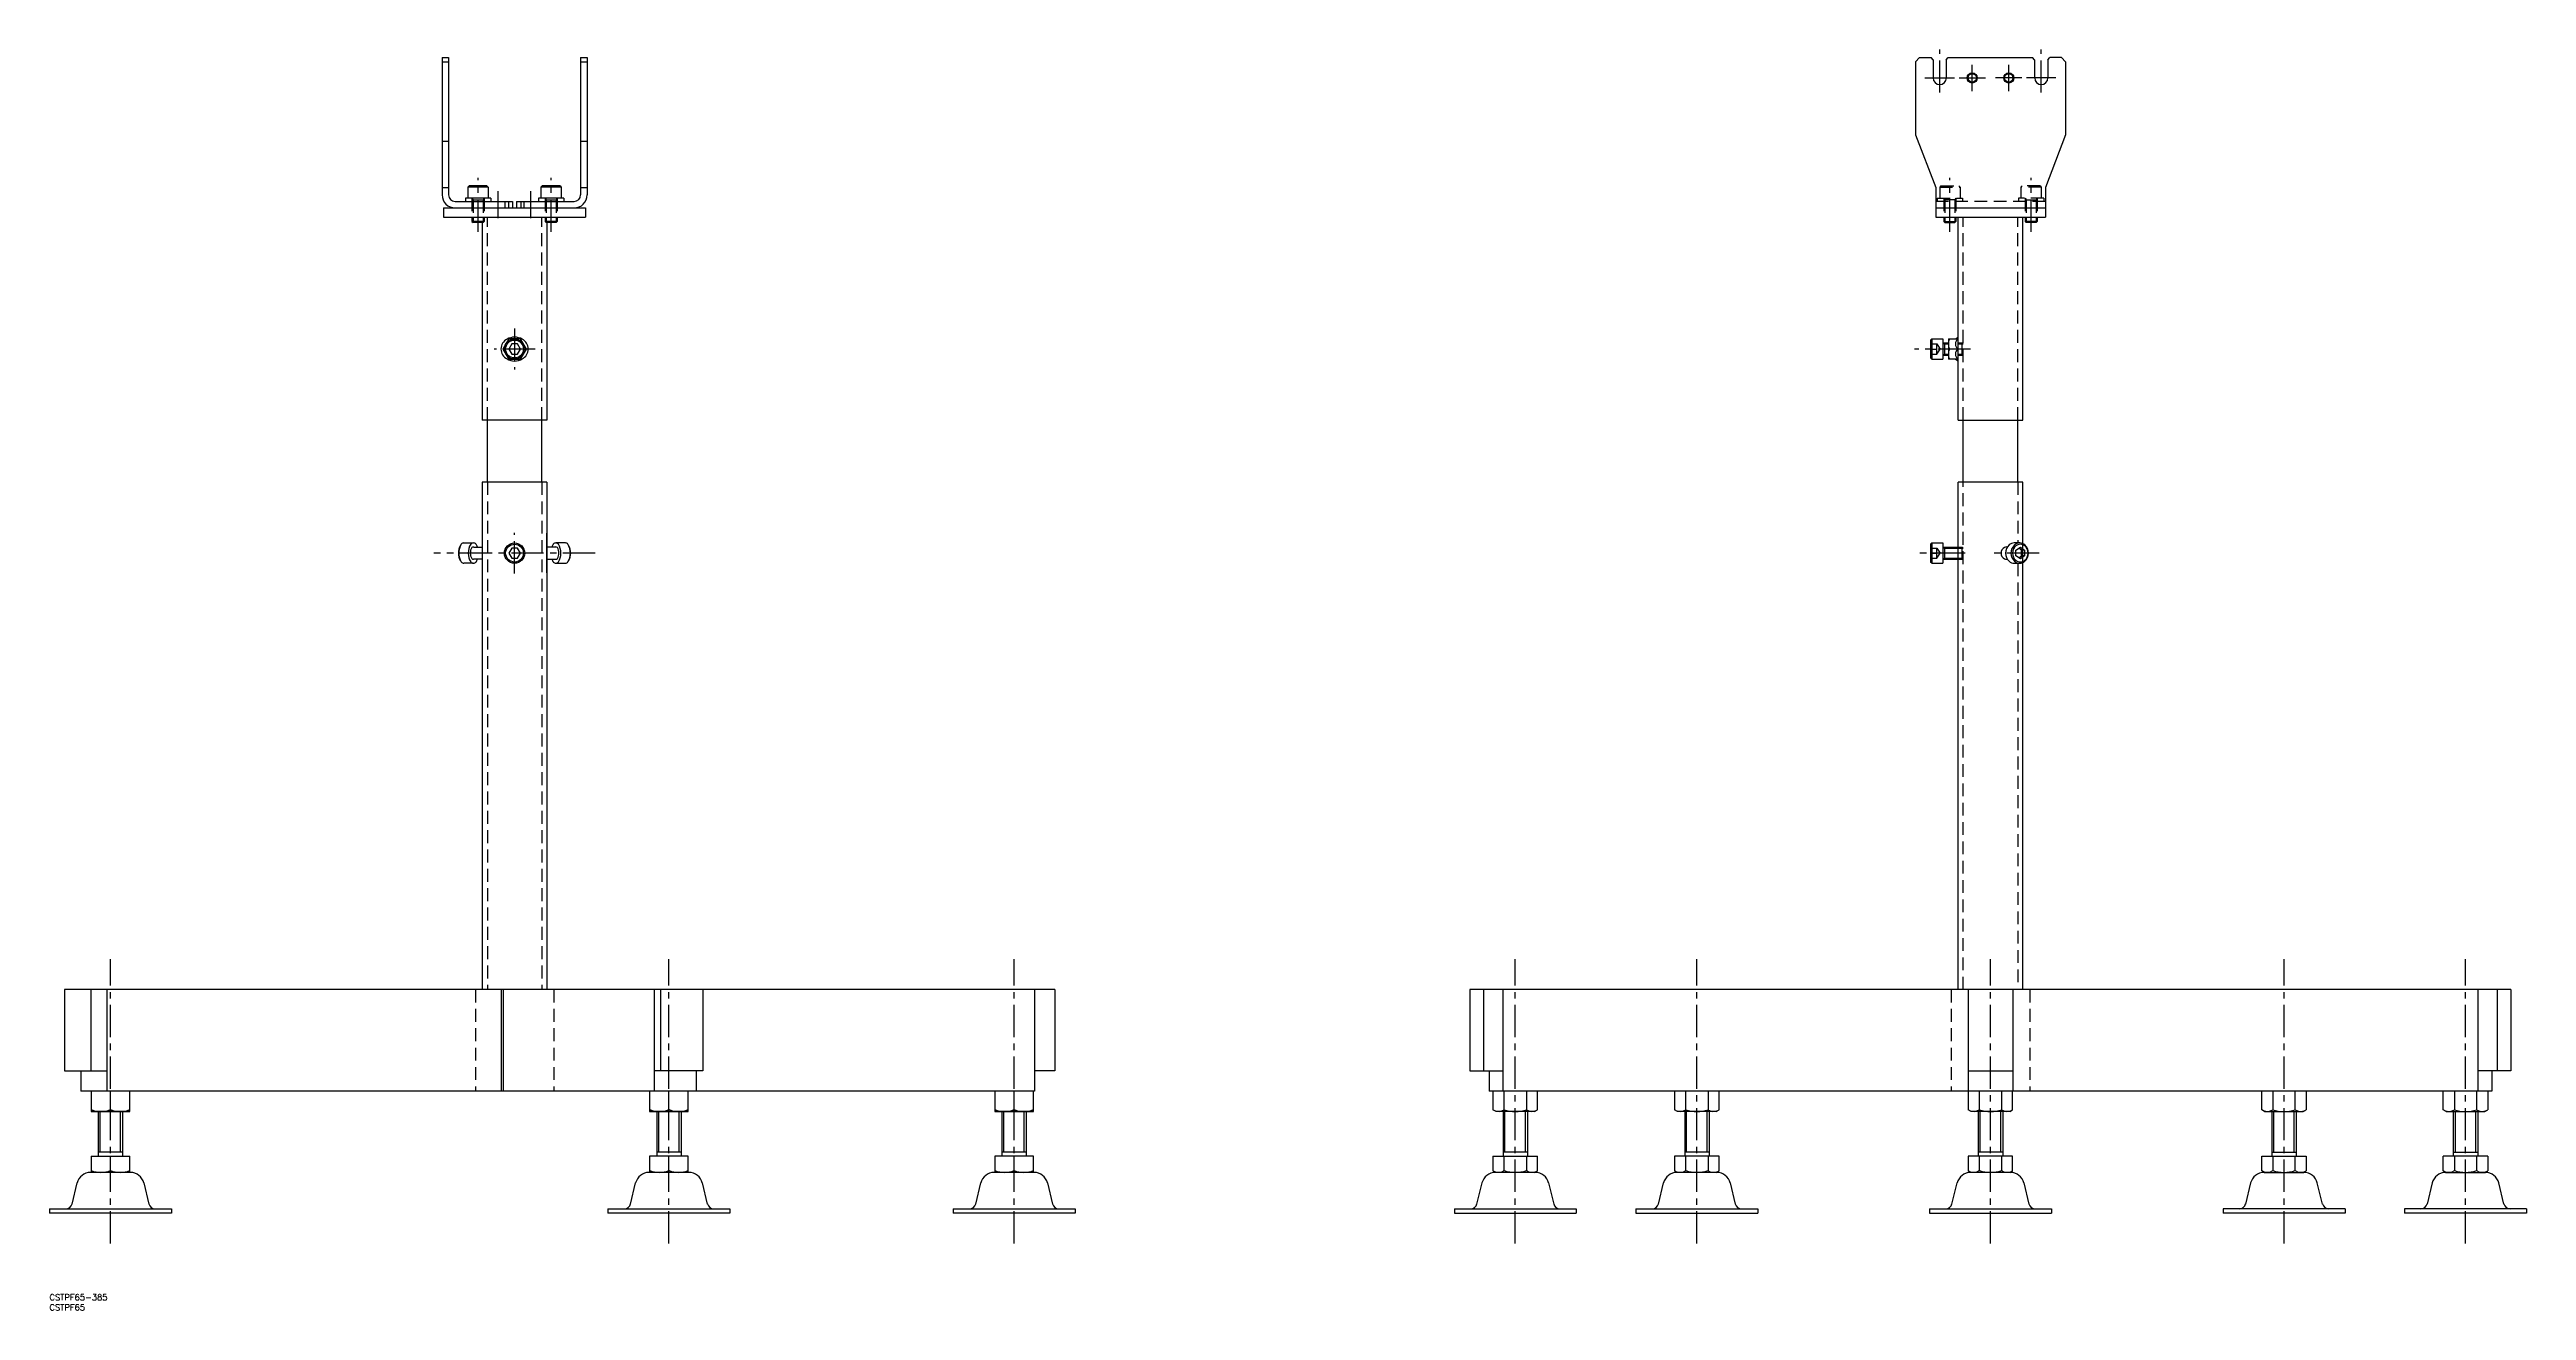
# Model space of a CAD drawing. Extents: x 0 to 1220, y -8 to 1248.
# Drawn here: x 0 to 1220, y -8 to 613 of the extents above; entities that cross this region are included whole.
import ezdxf

# ---------------------------------------------------------------- set-up
doc = ezdxf.new("R2010")
doc.units = 0
doc.header["$LTSCALE"] = 0.5
doc.linetypes.add('CENTER', pattern=[50.8, 31.75, -6.35, 6.35, -6.35])
doc.linetypes.add('DASHED', pattern=[19.05, 12.7, -6.35])
doc.layers.get('0').update_dxf_attribs({"linetype": 'CONTINUOUS'})
doc.layers.add('CENTER', color=1, linetype='CENTER')
doc.styles.get("Standard").update_dxf_attribs({"font": 'txt.shx', "height": 10, "bigfont": 'bigfont.shx'})

# ---------------------------------------------------------------- blocks, each defined once
blk = doc.blocks.new('*U96')
at = {"color": 7, "linetype": 'CONTINUOUS'}
blk.add_text('CSTPF65-385', height=3, dxfattribs=at).set_placement((0, -3))
blk = doc.blocks.new('*U97')
at = {"color": 7, "linetype": 'CONTINUOUS'}
blk.add_text('CSTPF65', height=3, dxfattribs=at).set_placement((0, -8))

msp = doc.modelspace()

# ---------------------------------------------------------------- linework, layer by layer
at = {"color": 7, "linetype": 'CONTINUOUS'}
for p, q in [((193.3, 609), (193.3, 541.4)), ((193.3, 609), (196.5, 609)), ((193.3, 607), (196.5, 607)), ((196.5, 609), (196.5, 541.4)), ((261.5, 609), (261.5, 541.4)), ((261.5, 609), (264.7, 609)), ((261.5, 607), (264.7, 607)), ((264.7, 609), (264.7, 541.4)), ((918.8, 607), (920.8, 609)), ((918.8, 607), (918.8, 571)), ((920.8, 609), (926.5, 609)), ((927.5, 608), (926.5, 609)), ((927.5, 608), (927.5, 599)), ((934, 608), (935, 609)), ((934, 608), (934, 599)), ((935, 609), (976.5, 609)), ((977.5, 608), (976.5, 609)), ((977.5, 608), (977.5, 599)), ((984, 608), (985, 609)), ((984, 608), (984, 599)), ((990.8, 609), (985, 609)), ((992.8, 607), (990.8, 609)), ((992.8, 607), (992.8, 571)), ((193.3, 567.8), (196.5, 567.8)), ((261.5, 567.8), (264.7, 567.8)), ((918.8, 571), (928.8, 545)), ((992.8, 571), (982.8, 545)), ((193.3, 545), (196.5, 545)), ((199.7, 538.2), (228, 538.2)), ((217.3, 539.8), (204.8, 539.8)), ((204.8, 539.8), (204.8, 538.2)), ((206.6, 545.8), (206, 545.2)), ((206, 545.2), (206, 539.8)), ((216, 545.2), (206, 545.2)), ((215.4, 545.8), (206.6, 545.8)), ((215.4, 545.8), (216, 545.2)), ((216, 545.2), (216, 539.8)), ((217.3, 539.8), (217.3, 538.2)), ((226, 538.2), (226, 535)), ((228, 538.2), (228, 535)), ((230, 538.2), (230, 535)), ((230, 538.2), (258.3, 538.2)), ((232, 538.2), (232, 535)), ((253.3, 539.8), (240.8, 539.8)), ((240.8, 539.8), (240.8, 538.2)), ((242.6, 545.8), (242, 545.2)), ((242, 545.2), (242, 539.8)), ((252, 545.2), (242, 545.2)), ((251.4, 545.8), (242.6, 545.8)), ((251.4, 545.8), (252, 545.2)), ((252, 545.2), (252, 539.8)), ((253.3, 539.8), (253.3, 538.2)), ((261.5, 545), (264.7, 545)), ((928.8, 545), (928.8, 530.5)), ((982.8, 545), (982.8, 530.5)), ((194, 535), (264, 535)), ((194, 535), (194, 530.5)), ((194, 530.5), (264, 530.5)), ((208, 530.5), (208, 528.3)), ((208, 530.5), (208, 528.3)), ((214, 528.3), (208, 528.3)), ((208, 528.3), (208.6, 527.8)), ((214, 528.3), (208, 528.3)), ((208, 528.3), (208.6, 527.8)), ((213.5, 527.8), (208.6, 527.8)), ((213.5, 527.8), (208.6, 527.8)), ((213.1, 527.8), (213.1, 430.5)), ((213.5, 527.8), (214, 528.3)), ((213.5, 527.8), (214, 528.3)), ((214, 530.5), (214, 528.3)), ((214, 530.5), (214, 528.3)), ((244, 530.5), (244, 528.3)), ((244, 530.5), (244, 528.3)), ((250, 528.3), (244, 528.3)), ((244, 528.3), (244.6, 527.8)), ((250, 528.3), (244, 528.3)), ((244, 528.3), (244.6, 527.8)), ((244.6, 530.5), (249.5, 530.5)), ((249.5, 527.8), (244.6, 527.8)), ((249.5, 527.8), (244.6, 527.8)), ((244.9, 527.8), (244.9, 430.5)), ((249.5, 527.8), (250, 528.3)), ((249.5, 527.8), (250, 528.3)), ((250, 530.5), (250, 528.3)), ((250, 530.5), (250, 528.3)), ((264, 535), (264, 530.5)), ((928.8, 535), (982.8, 535)), ((928.8, 530.5), (982.8, 530.5)), ((932.8, 530.5), (932.8, 528.3)), ((933.3, 527.8), (932.8, 528.3)), ((932.8, 528.3), (938.8, 528.3)), ((933.3, 527.8), (938.2, 527.8)), ((938.8, 528.3), (938.2, 527.8)), ((938.8, 530.5), (938.8, 528.3)), ((939.9, 430.5), (939.9, 530.5)), ((971.7, 430.5), (971.7, 530.5)), ((972.8, 530.5), (972.8, 528.3)), ((978.8, 528.3), (972.8, 528.3)), ((972.8, 528.3), (973.3, 527.8)), ((978.2, 527.8), (973.3, 527.8)), ((978.2, 527.8), (978.8, 528.3)), ((978.8, 530.5), (978.8, 528.3)), ((226.1, 470.5), (223.2, 465.5)), ((223.2, 465.5), (226.1, 460.5)), ((231.9, 470.5), (226.1, 470.5)), ((227.6, 468), (226.1, 465.5)), ((226.1, 465.5), (227.6, 463)), ((230.5, 468), (227.6, 468)), ((231.9, 465.5), (230.5, 468)), ((230.5, 463), (231.9, 465.5)), ((234.8, 465.5), (231.9, 470.5)), ((231.9, 460.5), (234.8, 465.5)), ((926.9, 470.5), (926.3, 469.9)), ((926.3, 469.9), (926.3, 461.1)), ((926.9, 470.5), (926.9, 460.5)), ((926.9, 470.5), (932.3, 470.5)), ((932.3, 470.5), (932.3, 460.5)), ((932.3, 468.5), (935.1, 468.5)), ((933.2, 468.5), (933.2, 462.5)), ((935.1, 470.5), (935.1, 460.5)), ((935.1, 470.5), (939.9, 470.5)), ((939.9, 465.5), (935.5, 465.5)), ((938.5, 470.5), (939.9, 471.3)), ((226.1, 460.5), (231.9, 460.5)), ((227.6, 463), (230.5, 463)), ((926.9, 460.5), (926.3, 461.1)), ((926.9, 460.5), (932.3, 460.5)), ((932.3, 462.5), (935.1, 462.5)), ((939.9, 460.5), (935.1, 460.5)), ((938.5, 460.5), (939.9, 459.7)), ((244.9, 430.5), (213.1, 430.5)), ((215.6, 400), (215.6, 430.5)), ((242.5, 400), (242.5, 430.5)), ((939.9, 430.5), (971.7, 430.5)), ((942.3, 400), (942.3, 430.5)), ((969.2, 400), (969.2, 430.5)), ((213.1, 400), (213.1, 150)), ((244.9, 400), (213.1, 400)), ((244.9, 400), (244.9, 150)), ((971.7, 400), (939.9, 400)), ((939.9, 150), (939.9, 400)), ((971.7, 150), (971.7, 400)), ((204, 370), (208.6, 370)), ((208.7, 368), (213.1, 368)), ((227.6, 367.5), (226.1, 365)), ((230.5, 367.5), (227.6, 367.5)), ((231.9, 365), (230.5, 367.5)), ((244.9, 355.2), (244.9, 374.8)), ((249.3, 368), (244.9, 368)), ((254, 370), (249.4, 370)), ((926.9, 370), (926.3, 369.4)), ((926.3, 369.4), (926.3, 360.6)), ((926.9, 370), (926.9, 360)), ((926.9, 370), (932.3, 370)), ((932.3, 370), (932.3, 360)), ((932.3, 368), (939.9, 368)), ((933.2, 368), (933.2, 362)), ((964, 368), (963.7, 368)), ((970.2, 370), (967.5, 370)), ((968.3, 366.4), (970.5, 367.9)), ((968.3, 363.6), (968.3, 366.4)), ((971.1, 366.4), (969.7, 367.4)), ((970.5, 367.9), (972.6, 366.4)), ((972.6, 366.4), (971.1, 366.4)), ((971.1, 363.6), (971.1, 366.4)), ((972.6, 366.4), (972.6, 363.6)), ((208.6, 360), (204, 360)), ((213.1, 362), (208.7, 362)), ((226.1, 365), (227.6, 362.5)), ((227.6, 362.5), (230.5, 362.5)), ((230.5, 362.5), (231.9, 365)), ((244.9, 362), (249.3, 362)), ((249.4, 360), (254, 360)), ((926.9, 360), (926.3, 360.6)), ((926.9, 360), (932.3, 360)), ((932.3, 362), (939.9, 362)), ((963.7, 362), (964, 362)), ((967.5, 360), (970.2, 360)), ((970.5, 362.1), (968.3, 363.6)), ((969.7, 362.6), (971.1, 363.6)), ((972.6, 363.6), (970.5, 362.1)), ((972.6, 363.6), (971.1, 363.6)), ((7.4, 150), (7.4, 110)), ((495, 150), (7.4, 150)), ((20.3, 150), (20.3, 110)), ((28.4, 100), (28.4, 150)), ((222.6, 100), (222.6, 150)), ((223.5, 100), (223.5, 150)), ((297.7, 150), (297.7, 100)), ((300.8, 150), (300.8, 110)), ((321.7, 150), (321.7, 110)), ((485, 150), (485, 100)), ((495, 150), (495, 110)), ((699.4, 150), (699.4, 110)), ((1212.1, 150), (699.4, 150)), ((706.2, 150), (706.2, 110)), ((715.7, 150), (715.7, 100)), ((944.8, 150), (944.8, 100)), ((966.8, 150), (966.8, 100)), ((1195.8, 150), (1195.8, 100)), ((1205.3, 150), (1205.3, 110)), ((1212.1, 150), (1212.1, 110)), ((7.4, 110), (28.4, 110)), ((15.4, 110), (15.4, 100)), ((321.7, 110), (297.7, 110)), ((318.6, 100), (318.6, 110)), ((495, 110), (485, 110)), ((699.4, 110), (715.7, 110)), ((708.9, 110), (708.9, 100)), ((944.8, 110), (966.8, 110)), ((1212.1, 110), (1195.8, 110)), ((1202.6, 110), (1202.6, 100)), ((485, 100), (15.4, 100)), ((20.5, 100), (20.5, 90)), ((30, 90.9), (30, 100)), ((39.5, 90), (39.5, 100)), ((295.5, 100), (295.5, 90)), ((305, 90.9), (305, 100)), ((314.5, 90), (314.5, 100)), ((465.5, 100), (465.5, 90)), ((475, 90.9), (475, 100)), ((484.5, 90), (484.5, 100)), ((1202.6, 100), (708.9, 100)), ((710.8, 100), (710.8, 90.8)), ((716.3, 90.8), (716.3, 100)), ((727.3, 100), (727.3, 90.8)), ((732.8, 90.8), (732.8, 100)), ((800.2, 100), (800.2, 90.8)), ((805.7, 90.8), (805.7, 100)), ((816.7, 100), (816.7, 90.8)), ((822.1, 90.8), (822.1, 100)), ((944.8, 100), (944.8, 90.8)), ((950.3, 90.8), (950.3, 100)), ((961.2, 100), (961.2, 90.8)), ((966.7, 90.8), (966.7, 100)), ((1089.4, 90.8), (1089.4, 100)), ((1094.9, 100), (1094.9, 90.8)), ((1105.8, 90.8), (1105.8, 100)), ((1111.3, 100), (1111.3, 90.8)), ((1178.7, 90.8), (1178.7, 100)), ((1184.2, 100), (1184.2, 90.8)), ((1195.2, 90.8), (1195.2, 100)), ((1200.7, 100), (1200.7, 90.8)), ((39.5, 90), (20.5, 90)), ((20.5, 90), (30, 90)), ((24, 90), (24, 68)), ((30, 90), (39.5, 90)), ((36, 90), (36, 68)), ((314.5, 90), (295.5, 90)), ((295.5, 90), (305, 90)), ((299, 90), (299, 68)), ((305, 90), (314.5, 90)), ((311, 90), (311, 68)), ((484.5, 90), (465.5, 90)), ((465.5, 90), (475, 90)), ((469, 90), (469, 68)), ((469, 86.8), (469, 86.8)), ((475, 90), (484.5, 90)), ((481, 90), (481, 68)), ((712.3, 90), (710.8, 90.8)), ((731.3, 90), (712.3, 90)), ((715.8, 90), (715.8, 68)), ((727.8, 90), (727.8, 68)), ((731.3, 90), (732.8, 90.8)), ((801.7, 90), (800.2, 90.8)), ((820.7, 90), (801.7, 90)), ((805.2, 90), (805.2, 68)), ((817.2, 90), (817.2, 68)), ((820.7, 90), (822.1, 90.8)), ((946.3, 90), (944.8, 90.8)), ((965.3, 90), (946.3, 90)), ((949.8, 90), (949.8, 68)), ((961.8, 90), (961.8, 68)), ((965.3, 90), (966.7, 90.8)), ((1090.8, 90), (1089.4, 90.8)), ((1090.8, 90), (1109.8, 90)), ((1094.3, 90), (1094.3, 68)), ((1106.3, 90), (1106.3, 68)), ((1109.8, 90), (1111.3, 90.8)), ((1180.2, 90), (1178.7, 90.8)), ((1180.2, 90), (1199.2, 90)), ((1183.7, 90), (1183.7, 68)), ((1195.7, 90), (1195.7, 68)), ((1199.2, 90), (1200.7, 90.8)), ((299, 80.5), (299, 80.5)), ((469, 80.5), (469, 80.5)), ((20.5, 68), (20.5, 60)), ((20.5, 68), (39.5, 68)), ((36, 70), (24, 70)), ((30, 60.9), (30, 68)), ((39.5, 60), (39.5, 68)), ((295.5, 68), (295.5, 60)), ((314.5, 68), (295.5, 68)), ((311, 70), (299, 70)), ((305, 60.9), (305, 68)), ((314.5, 60), (314.5, 68)), ((465.5, 68), (465.5, 60)), ((484.5, 68), (465.5, 68)), ((481, 70), (469, 70)), ((475, 60.9), (475, 68)), ((484.5, 60), (484.5, 68)), ((710.8, 68), (710.8, 60.8)), ((710.8, 68), (732.8, 68)), ((727.8, 70), (715.8, 70)), ((716.3, 60.8), (716.3, 68)), ((727.3, 68), (727.3, 60.8)), ((732.8, 60.8), (732.8, 68)), ((800.2, 68), (800.2, 60.8)), ((822.1, 68), (800.2, 68)), ((817.2, 70), (805.2, 70)), ((805.7, 60.8), (805.7, 68)), ((816.7, 68), (816.7, 60.8)), ((822.1, 60.8), (822.1, 68)), ((944.8, 68), (944.8, 60.8)), ((966.7, 68), (944.8, 68)), ((961.8, 70), (949.8, 70)), ((950.3, 60.8), (950.3, 68)), ((961.2, 68), (961.2, 60.8)), ((966.7, 60.8), (966.7, 68)), ((1089.4, 60.8), (1089.4, 68)), ((1089.4, 68), (1111.3, 68)), ((1094.3, 70), (1106.3, 70)), ((1094.9, 68), (1094.9, 60.8)), ((1105.8, 60.8), (1105.8, 68)), ((1111.3, 68), (1111.3, 60.8)), ((1178.7, 60.8), (1178.7, 68)), ((1200.7, 68), (1178.7, 68)), ((1183.7, 70), (1195.7, 70)), ((1184.2, 68), (1184.2, 60.8)), ((1195.2, 60.8), (1195.2, 68)), ((1200.7, 68), (1200.7, 60.8)), ((11.1, 44.4), (13.6, 54.8)), ((39.8, 60), (20.2, 60)), ((46.4, 54.8), (48.9, 44.4)), ((286.1, 44.4), (288.6, 54.8)), ((314.8, 60), (295.2, 60)), ((321.4, 54.8), (323.9, 44.4)), ((456.1, 44.4), (458.6, 54.8)), ((484.8, 60), (465.2, 60)), ((491.4, 54.8), (493.9, 44.4)), ((702.9, 44.4), (705.4, 54.8)), ((712.3, 60), (710.8, 60.8)), ((731.6, 60), (712, 60)), ((731.3, 60), (732.8, 60.8)), ((738.2, 54.8), (740.7, 44.4)), ((792.3, 44.4), (794.8, 54.8)), ((801.7, 60), (800.2, 60.8)), ((821, 60), (801.4, 60)), ((820.7, 60), (822.1, 60.8)), ((827.6, 54.8), (830.1, 44.4)), ((936.8, 44.4), (939.4, 54.8)), ((946.3, 60), (944.8, 60.8)), ((965.6, 60), (946, 60)), ((965.3, 60), (966.7, 60.8)), ((972.2, 54.8), (974.7, 44.4)), ((1083.9, 54.8), (1081.4, 44.4)), ((1090.8, 60), (1089.4, 60.8)), ((1090.5, 60), (1110.1, 60)), ((1109.8, 60), (1111.3, 60.8)), ((1119.2, 44.4), (1116.7, 54.8)), ((1173.3, 54.8), (1170.8, 44.4)), ((1180.2, 60), (1178.7, 60.8)), ((1179.9, 60), (1199.5, 60)), ((1199.2, 60), (1200.7, 60.8)), ((1208.6, 44.4), (1206.1, 54.8)), ((0, 42), (60, 42)), ((0, 42), (0, 40)), ((60, 40), (0, 40)), ((60, 42), (60, 40)), ((275, 42), (335, 42)), ((275, 42), (275, 40)), ((335, 40), (275, 40)), ((335, 42), (335, 40)), ((445, 42), (505, 42)), ((445, 42), (445, 40)), ((505, 40), (445, 40)), ((505, 42), (505, 40)), ((691.8, 42), (751.8, 42)), ((691.8, 42), (691.8, 40)), ((691.8, 40), (751.8, 40)), ((751.8, 42), (751.8, 40)), ((781.2, 42), (841.2, 42)), ((781.2, 42), (781.2, 40)), ((781.2, 40), (841.2, 40)), ((841.2, 42), (841.2, 40)), ((925.8, 42), (985.8, 42)), ((925.8, 42), (925.8, 40)), ((925.8, 40), (985.8, 40)), ((985.8, 42), (985.8, 40)), ((1130.4, 42), (1070.4, 42)), ((1070.4, 42), (1070.4, 40)), ((1130.4, 40), (1070.4, 40)), ((1130.4, 42), (1130.4, 40)), ((1219.7, 42), (1159.7, 42)), ((1159.7, 42), (1159.7, 40)), ((1219.7, 40), (1159.7, 40)), ((1219.7, 42), (1219.7, 40))]:
    msp.add_line(p, q, dxfattribs=at)
at = {"color": 3, "linetype": 'DASHED'}
for p, q in [((208, 539.8), (208, 530.5)), ((208, 539.8), (208.6, 538.9)), ((208, 538.9), (214, 538.9)), ((208.6, 538.9), (208.6, 530.5)), ((214, 539.8), (213.5, 538.9)), ((213.5, 538.9), (213.5, 530.5)), ((214, 539.8), (214, 530.5)), ((224.3, 535), (224.3, 538.2)), ((233.8, 535), (233.8, 538.2)), ((244, 539.8), (244, 530.5)), ((244, 539.8), (244.6, 538.9)), ((244, 538.9), (250, 538.9)), ((244.6, 538.9), (244.6, 530.5)), ((250, 539.8), (249.5, 538.9)), ((249.5, 538.9), (249.5, 530.5)), ((250, 539.8), (250, 530.5)), ((982.8, 538.2), (928.8, 538.2)), ((929.5, 539.8), (942, 539.8)), ((929.5, 539.8), (929.5, 538.2)), ((931.4, 545.8), (930.8, 545.2)), ((930.8, 545.2), (930.8, 539.8)), ((930.8, 545.2), (940.8, 545.2)), ((931.4, 545.8), (940.2, 545.8)), ((932.8, 539.8), (932.8, 530.5)), ((932.8, 539.8), (933.3, 538.9)), ((938.8, 538.9), (932.8, 538.9)), ((933.3, 538.9), (933.3, 530.5)), ((938.8, 539.8), (938.2, 538.9)), ((938.2, 538.9), (938.2, 530.5)), ((938.8, 539.8), (938.8, 530.5)), ((940.2, 545.8), (940.8, 545.2)), ((940.8, 545.2), (940.8, 539.8)), ((942, 539.8), (942, 538.2)), ((982, 539.8), (969.5, 539.8)), ((969.5, 539.8), (969.5, 538.2)), ((971.4, 545.8), (970.8, 545.2)), ((970.8, 545.2), (970.8, 539.8)), ((980.8, 545.2), (970.8, 545.2)), ((980.2, 545.8), (971.4, 545.8)), ((972.8, 539.8), (972.8, 530.5)), ((972.8, 539.8), (973.3, 538.9)), ((972.8, 538.9), (978.8, 538.9)), ((973.3, 538.9), (973.3, 530.5)), ((978.8, 539.8), (978.2, 538.9)), ((978.2, 538.9), (978.2, 530.5)), ((978.8, 539.8), (978.8, 530.5)), ((980.2, 545.8), (980.8, 545.2)), ((980.8, 545.2), (980.8, 539.8)), ((982, 539.8), (982, 538.2)), ((215.6, 430.5), (215.6, 530.5)), ((242.5, 430.5), (242.5, 530.5)), ((942.3, 430.5), (942.3, 530.5)), ((969.2, 430.5), (969.2, 530.5)), ((926.3, 468), (929.3, 468)), ((926.3, 465.5), (929.3, 465.5)), ((929.3, 468), (931, 465.5)), ((929.3, 463), (929.3, 468)), ((929.3, 463), (931, 465.5)), ((939.9, 468.5), (941.8, 468.5)), ((939.9, 468), (942.3, 468)), ((941.8, 462.5), (941.8, 468.5)), ((942.3, 468), (941.8, 468.5)), ((926.3, 463), (929.3, 463)), ((939.9, 463), (942.3, 463)), ((939.9, 462.5), (941.8, 462.5)), ((942.3, 463), (941.8, 462.5)), ((215.6, 400), (215.6, 150)), ((242.5, 400), (242.5, 150)), ((942.3, 150), (942.3, 400)), ((969.2, 400), (969.2, 370)), ((926.3, 367.5), (929.3, 367.5)), ((929.3, 367.5), (931, 365)), ((929.3, 362.5), (929.3, 367.5)), ((939.9, 368), (941.8, 368)), ((939.9, 367.5), (942.3, 367.5)), ((941.8, 362), (941.8, 368)), ((942.3, 367.5), (941.8, 368)), ((926.3, 365), (929.3, 365)), ((926.3, 362.5), (929.3, 362.5)), ((929.3, 362.5), (931, 365)), ((939.9, 362.5), (942.3, 362.5)), ((939.9, 362), (941.8, 362)), ((942.3, 362.5), (941.8, 362)), ((969.2, 360), (969.2, 150)), ((209.7, 150), (209.7, 100)), ((248.4, 150), (248.4, 100)), ((936.4, 150), (936.4, 100)), ((975.1, 150), (975.1, 100))]:
    msp.add_line(p, q, dxfattribs=at)
at = {"color": 3, "linetype": 'CONTINUOUS'}
for p, q in [((208.6, 530.5), (208.6, 527.8)), ((208.6, 530.5), (208.6, 527.8)), ((213.5, 530.5), (213.5, 527.8)), ((213.5, 530.5), (213.5, 527.8)), ((244.6, 530.5), (244.6, 527.8)), ((244.6, 530.5), (244.6, 527.8)), ((249.5, 530.5), (249.5, 527.8)), ((249.5, 530.5), (249.5, 527.8)), ((933.3, 530.5), (933.3, 527.8)), ((938.2, 530.5), (938.2, 527.8)), ((973.3, 530.5), (973.3, 527.8)), ((978.2, 530.5), (978.2, 527.8)), ((932.3, 468.5), (933.2, 468)), ((933.2, 468), (935.1, 468)), ((932.3, 462.5), (933.2, 463)), ((933.2, 463), (935.1, 463)), ((932.3, 368), (933.2, 367.5)), ((933.2, 367.5), (939.9, 367.5)), ((932.3, 362), (933.2, 362.5)), ((933.2, 362.5), (939.9, 362.5)), ((24.9, 70), (24.9, 90)), ((35, 70), (35, 90)), ((300, 70), (300, 90)), ((310.1, 70), (310.1, 90)), ((469.9, 70), (469.9, 90)), ((480, 70), (480, 90)), ((716.7, 70), (716.7, 90)), ((726.8, 70), (726.8, 90)), ((806.1, 70), (806.1, 90)), ((816.2, 70), (816.2, 90)), ((950.7, 70), (950.7, 90)), ((960.8, 70), (960.8, 90)), ((1095.3, 70), (1095.3, 90)), ((1105.4, 70), (1105.4, 90)), ((1184.7, 70), (1184.7, 90)), ((1194.8, 70), (1194.8, 90))]:
    msp.add_line(p, q, dxfattribs=at)
for centre in [(946.8, 599), (964.8, 599)]:
    msp.add_circle(centre, 2.5, dxfattribs=at)
at = {"color": 7, "linetype": 'CONTINUOUS'}
for centre, radius in [((946.8, 599), 2.07), ((964.8, 599), 2.07), ((229, 465.5), 5), ((229, 465.5), 4.4), ((229, 365), 5), ((229, 365), 4.4)]:
    msp.add_circle(centre, radius, dxfattribs=at)
for centre, radius, start, end in [((930.8, 599), 3.25, 180, 0), ((980.8, 599), 3.25, 180, 0), ((199.7, 541.4), 6.4, 180, 270), ((199.7, 541.4), 3.2, 180, 270), ((258.3, 541.4), 6.4, 270, 0), ((258.3, 541.4), 3.2, 270, 0), ((227.7, 465.5), 5.41, 116.4678, 243.5322), ((229, 464), 7.35, 59.5267, 120.4733), ((230.3, 465.5), 5.41, 296.4678, 63.5322), ((942.3, 468), 7.22, 159.7438, 200.2562), ((942.3, 463), 7.22, 159.7438, 200.2562), ((941.5, 468), 3, 123.6257, 236.3743), ((941.5, 463), 3, 123.6257, 236.3743), ((229, 466.9), 7.32, 239.3643, 300.6357), ((208.7, 365), 7.38, 148.5055, 211.4945), ((209.9, 365), 8.39, 148.5055, 211.4945), ((203.5, 368), 1.41, 132.1122, 142.1031), ((204, 368.4), 1.6, 90, 142.1031), ((214.6, 365), 8.42, 148.6801, 211.3199), ((212.5, 365), 5.33, 149.6572, 210.3428), ((208.7, 368.4), 1.6, 38.3104, 142.3243), ((208.7, 366.9), 1.12, 90, 133.6045), ((202.9, 365), 8.36, 21.0342, 31.7093), ((255.2, 365), 8.36, 148.2907, 158.9658), ((249.3, 368.4), 1.6, 37.6757, 141.6896), ((249.3, 366.9), 1.12, 46.3955, 90), ((245.5, 365), 5.33, 329.6572, 30.3428), ((243.4, 365), 8.42, 328.6801, 31.3199), ((254, 368.4), 1.6, 37.8969, 90), ((248.1, 365), 8.39, 328.5055, 31.4945), ((254.5, 368), 1.41, 37.8969, 47.8878), ((249.3, 365), 7.38, 328.5055, 31.4945), ((964.1, 365), 3.12, 117.7119, 242.2881), ((963.7, 365.5), 2.53, 90, 115.0585), ((968.6, 365), 5.43, 132.5395, 227.4605), ((967.5, 366.2), 3.81, 90, 132.4964), ((971.3, 365), 5.43, 132.5395, 227.4605), ((971.4, 365), 4.78, 129.5549, 230.4451), ((970.2, 366.2), 3.81, 47.5036, 132.4964), ((970.5, 366), 3.36, 48.4941, 131.5059), ((969.5, 365), 4.78, 309.5549, 50.4451), ((969.1, 365), 5.43, 312.5395, 47.4605), ((203.5, 362), 1.41, 217.8969, 227.8878), ((204, 361.6), 1.6, 217.8969, 270), ((208.7, 361.6), 1.6, 217.6757, 321.6896), ((208.7, 363.1), 1.12, 226.3955, 270), ((202.9, 365), 8.36, 328.2907, 338.9658), ((255.2, 365), 8.36, 201.0342, 211.7093), ((249.3, 361.6), 1.6, 218.3104, 322.3243), ((249.3, 363.1), 1.12, 270, 313.6045), ((254, 361.6), 1.6, 270, 322.1031), ((254.5, 362), 1.41, 312.1122, 322.1031), ((963.7, 364.5), 2.53, 244.9415, 270), ((967.5, 363.8), 3.81, 227.5036, 270), ((970.2, 363.8), 3.81, 227.5036, 312.4964), ((970.5, 364), 3.36, 224.586, 315.414), ((25.3, 103), 13, 248.5646, 291.4354), ((34.8, 103), 13, 248.5646, 291.4354), ((300.3, 103), 13, 248.5646, 291.4354), ((309.8, 103), 13, 248.5646, 291.4354), ((470.3, 103), 13, 248.5646, 291.4354), ((479.8, 103), 13, 248.5646, 291.4354), ((713.6, 94.9), 4.86, 244.3842, 304.3842), ((721.8, 108.2), 18.2, 252.412, 287.588), ((730, 94.9), 4.86, 235.6158, 295.6158), ((803, 94.9), 4.86, 244.3842, 304.3842), ((811.2, 108.2), 18.2, 252.412, 287.588), ((819.4, 94.9), 4.86, 235.6158, 295.6158), ((947.5, 94.9), 4.86, 244.3842, 304.3842), ((955.8, 108.2), 18.2, 252.412, 287.588), ((964, 94.9), 4.86, 235.6158, 295.6158), ((1092.1, 94.9), 4.86, 244.3842, 304.3842), ((1100.3, 108.2), 18.2, 252.412, 287.588), ((1108.6, 94.9), 4.86, 235.6158, 295.6158), ((1181.5, 94.9), 4.86, 244.3842, 304.3842), ((1189.7, 108.2), 18.2, 252.412, 287.588), ((1197.9, 94.9), 4.86, 235.6158, 295.6158), ((20.2, 53.2), 6.8, 90, 166.414), ((25.3, 73), 13, 248.5646, 291.4354), ((34.8, 73), 13, 248.5646, 291.4354), ((39.8, 53.2), 6.8, 13.586, 90), ((295.2, 53.2), 6.8, 90, 166.414), ((300.3, 73), 13, 248.5646, 291.4354), ((309.8, 73), 13, 248.5646, 291.4354), ((314.8, 53.2), 6.8, 13.586, 90), ((465.2, 53.2), 6.8, 90, 166.414), ((470.3, 73), 13, 248.5646, 291.4354), ((479.8, 73), 13, 248.5646, 291.4354), ((484.8, 53.2), 6.8, 13.586, 90), ((712, 53.2), 6.8, 90, 166.414), ((713.6, 64.9), 4.86, 244.3842, 304.3842), ((721.8, 78.2), 18.2, 252.412, 287.588), ((730, 64.9), 4.86, 235.6158, 295.6158), ((731.6, 53.2), 6.8, 13.586, 90), ((801.4, 53.2), 6.8, 90, 166.414), ((803, 64.9), 4.86, 244.3842, 304.3842), ((811.2, 78.2), 18.2, 252.412, 287.588), ((819.4, 64.9), 4.86, 235.6158, 295.6158), ((821, 53.2), 6.8, 13.586, 90), ((946, 53.2), 6.8, 90, 166.414), ((947.5, 64.9), 4.86, 244.3842, 304.3842), ((955.8, 78.2), 18.2, 252.412, 287.588), ((964, 64.9), 4.86, 235.6158, 295.6158), ((965.6, 53.2), 6.8, 13.586, 90), ((1090.5, 53.2), 6.8, 90, 166.414), ((1092.1, 64.9), 4.86, 244.3842, 304.3842), ((1100.3, 78.2), 18.2, 252.412, 287.588), ((1108.6, 64.9), 4.86, 235.6158, 295.6158), ((1110.1, 53.2), 6.8, 13.586, 90), ((1179.9, 53.2), 6.8, 90, 166.414), ((1181.5, 64.9), 4.86, 244.3842, 304.3842), ((1189.7, 78.2), 18.2, 252.412, 287.588), ((1197.9, 64.9), 4.86, 235.6158, 295.6158), ((1199.5, 53.2), 6.8, 13.586, 90), ((8, 45.2), 3.2, 270, 346.414), ((52, 45.2), 3.2, 193.586, 270), ((283, 45.2), 3.2, 270, 346.414), ((327.1, 45.2), 3.2, 193.586, 270), ((453, 45.2), 3.2, 270, 346.414), ((497, 45.2), 3.2, 193.586, 270), ((699.8, 45.2), 3.2, 270, 346.414), ((743.8, 45.2), 3.2, 193.586, 270), ((789.2, 45.2), 3.2, 270, 346.414), ((833.2, 45.2), 3.2, 193.586, 270), ((933.7, 45.2), 3.2, 270, 346.414), ((977.8, 45.2), 3.2, 193.586, 270), ((1078.3, 45.2), 3.2, 270, 346.414), ((1122.4, 45.2), 3.2, 193.586, 270), ((1167.7, 45.2), 3.2, 270, 346.414), ((1211.7, 45.2), 3.2, 193.586, 270)]:
    msp.add_arc(centre, radius, start, end, dxfattribs=at)
at = {"layer": 'CENTER', "color": 1, "linetype": 'CENTER'}
for p, q in [((930.8, 591.8), (930.8, 613)), ((980.8, 591.8), (980.8, 613)), ((923.5, 599), (938, 599)), ((940.3, 599), (953.3, 599)), ((946.8, 592.5), (946.8, 605.5)), ((971.3, 599), (958.3, 599)), ((964.8, 592.5), (964.8, 605.5)), ((988, 599), (973.5, 599)), ((211, 523.3), (211, 549.8)), ((247, 523.3), (247, 549.8)), ((935.8, 523.3), (935.8, 549.8)), ((975.8, 523.3), (975.8, 549.8)), ((221, 530), (221, 543.2)), ((237, 530), (237, 543.2)), ((239.1, 465.5), (219, 465.5)), ((229, 475.6), (229, 455.4)), ((945.9, 465.5), (918.4, 465.5)), ((229, 355), (229, 375)), ((268.7, 365), (189.3, 365)), ((943.3, 365), (920.8, 365)), ((979.7, 365), (957.6, 365)), ((30, 25), (30, 165)), ((305, 25), (305, 165)), ((475, 25), (475, 165)), ((721.8, 25), (721.8, 165)), ((811.2, 25), (811.2, 165)), ((955.8, 25), (955.8, 165)), ((1100.4, 25), (1100.4, 165)), ((1189.7, 25), (1189.7, 165))]:
    msp.add_line(p, q, dxfattribs=at)

# ---------------------------------------------------------------- block references
at = {"color": 7, "linetype": 'CONTINUOUS'}
for name in ['*U96', '*U97']:
    msp.add_blockref(name, (0, 0), dxfattribs=at)

doc.saveas('drawing.dxf')
